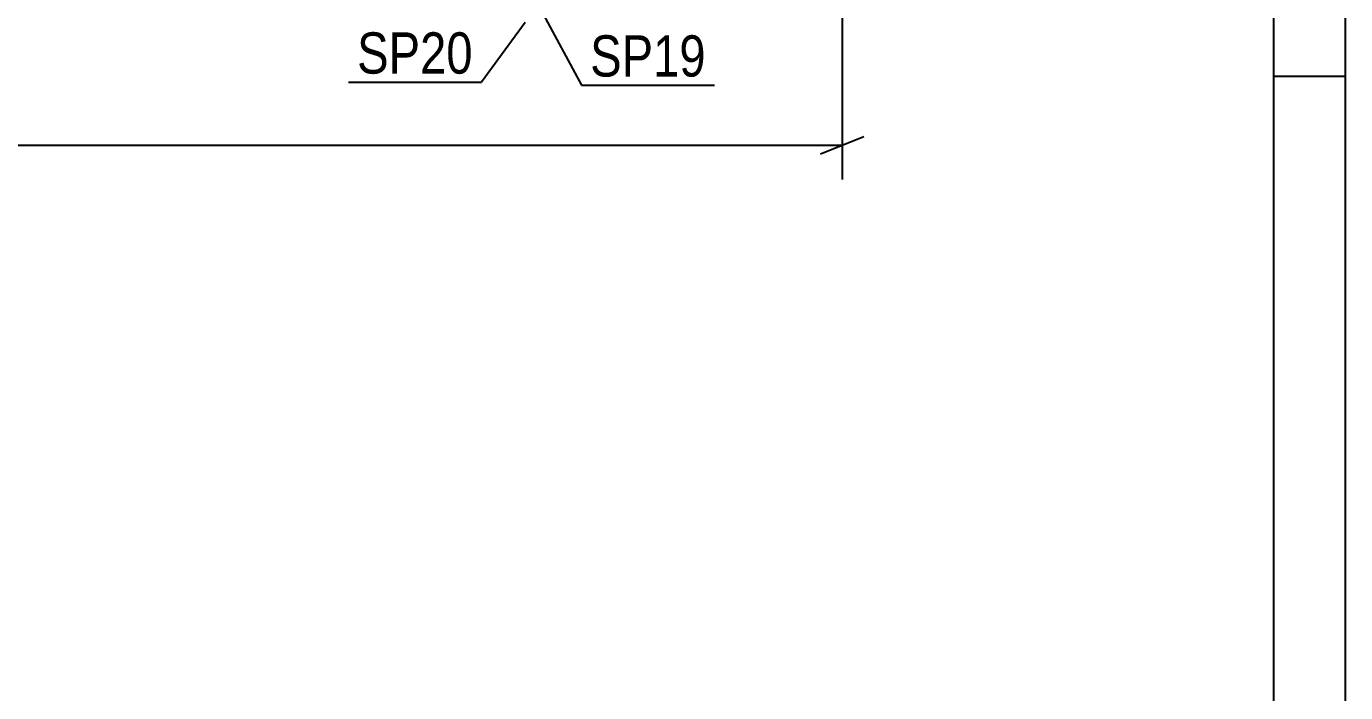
# Model space of a CAD drawing. Header units: millimetres. Extents: x -853 to 336, y -866 to -25.
# Drawn here: x 244.6 to 336.3, y -163.8 to -117.6 of the extents above; entities that cross this region are included whole.
import ezdxf

# ---------------------------------------------------------------- set-up
doc = ezdxf.new("R2010")
doc.units = ezdxf.units.MM
doc.styles.add('Arial Narrow', font='ARIALN.TTF', dxfattribs={"height": 0.2})

# ---------------------------------------------------------------- blocks, each defined once
blk = doc.blocks.new('Unknown-570393679-1134')
at = {"color": 5, "linetype": 'Continuous'}
for p, q in [((336.325, -866.051), (336.325, -25.051)), ((331.325, -861.051), (331.325, -30.051)), ((336.325, -121.051), (331.325, -121.051))]:
    blk.add_line(p, q, dxfattribs=at)
blk = doc.blocks.new('StraightDimension-570393679-5740 - 4720')
at = {"color": 7, "linetype": 'Continuous'}
for p, q in [((301.326, -60.773), (301.326, -128.206)), ((299.826, -126.406), (302.826, -125.206)), ((-39.854, -125.806), (301.326, -125.806))]:
    blk.add_line(p, q, dxfattribs=at)
blk = doc.blocks.new('Mark-570393679-5657 - 4720')
at = {"color": 30, "linetype": 'Continuous'}
for p in [(279.301, -117.281), (267.014, -121.44)]:
    blk.add_line(p, (276.253, -121.44), dxfattribs=at)
at = {"color": 0}
blk.add_wipeout([(275.653, -120.84), (275.653, -117.84), (267.614, -117.84), (267.614, -120.84)], dxfattribs=at)
blk.add_wipeout([(275.653, -120.84), (275.653, -117.84), (267.614, -117.84), (267.614, -120.84)], dxfattribs=at)
at = {"color": 3, "style": 'Arial Narrow'}
blk.add_text('SP20', height=2.8633, dxfattribs=at).set_placement((267.614, -120.84))
blk = doc.blocks.new('Mark-570393679-5086 - 4720')
at = {"color": 30, "linetype": 'Continuous'}
for p, q in [((280.407, -116.463), (283.212, -121.644)), ((283.212, -121.644), (292.451, -121.644))]:
    blk.add_line(p, q, dxfattribs=at)
at = {"color": 0}
blk.add_wipeout([(291.851, -121.044), (291.851, -118.044), (283.812, -118.044), (283.812, -121.044)], dxfattribs=at)
blk.add_wipeout([(291.851, -121.044), (291.851, -118.044), (283.812, -118.044), (283.812, -121.044)], dxfattribs=at)
at = {"color": 3, "style": 'Arial Narrow'}
blk.add_text('SP19', height=2.8633, dxfattribs=at).set_placement((283.812, -121.044))

msp = doc.modelspace()

# ---------------------------------------------------------------- block references
msp.add_blockref('Unknown-570393679-1134', (0, 0))

# ---------------------------------------------------------------- next in the draw order: block references
msp.add_blockref('StraightDimension-570393679-5740 - 4720', (0, 0))

# ---------------------------------------------------------------- next in the draw order: block references
for name in ['Mark-570393679-5657 - 4720', 'Mark-570393679-5086 - 4720']:
    msp.add_blockref(name, (0, 0))

doc.saveas('drawing.dxf')
